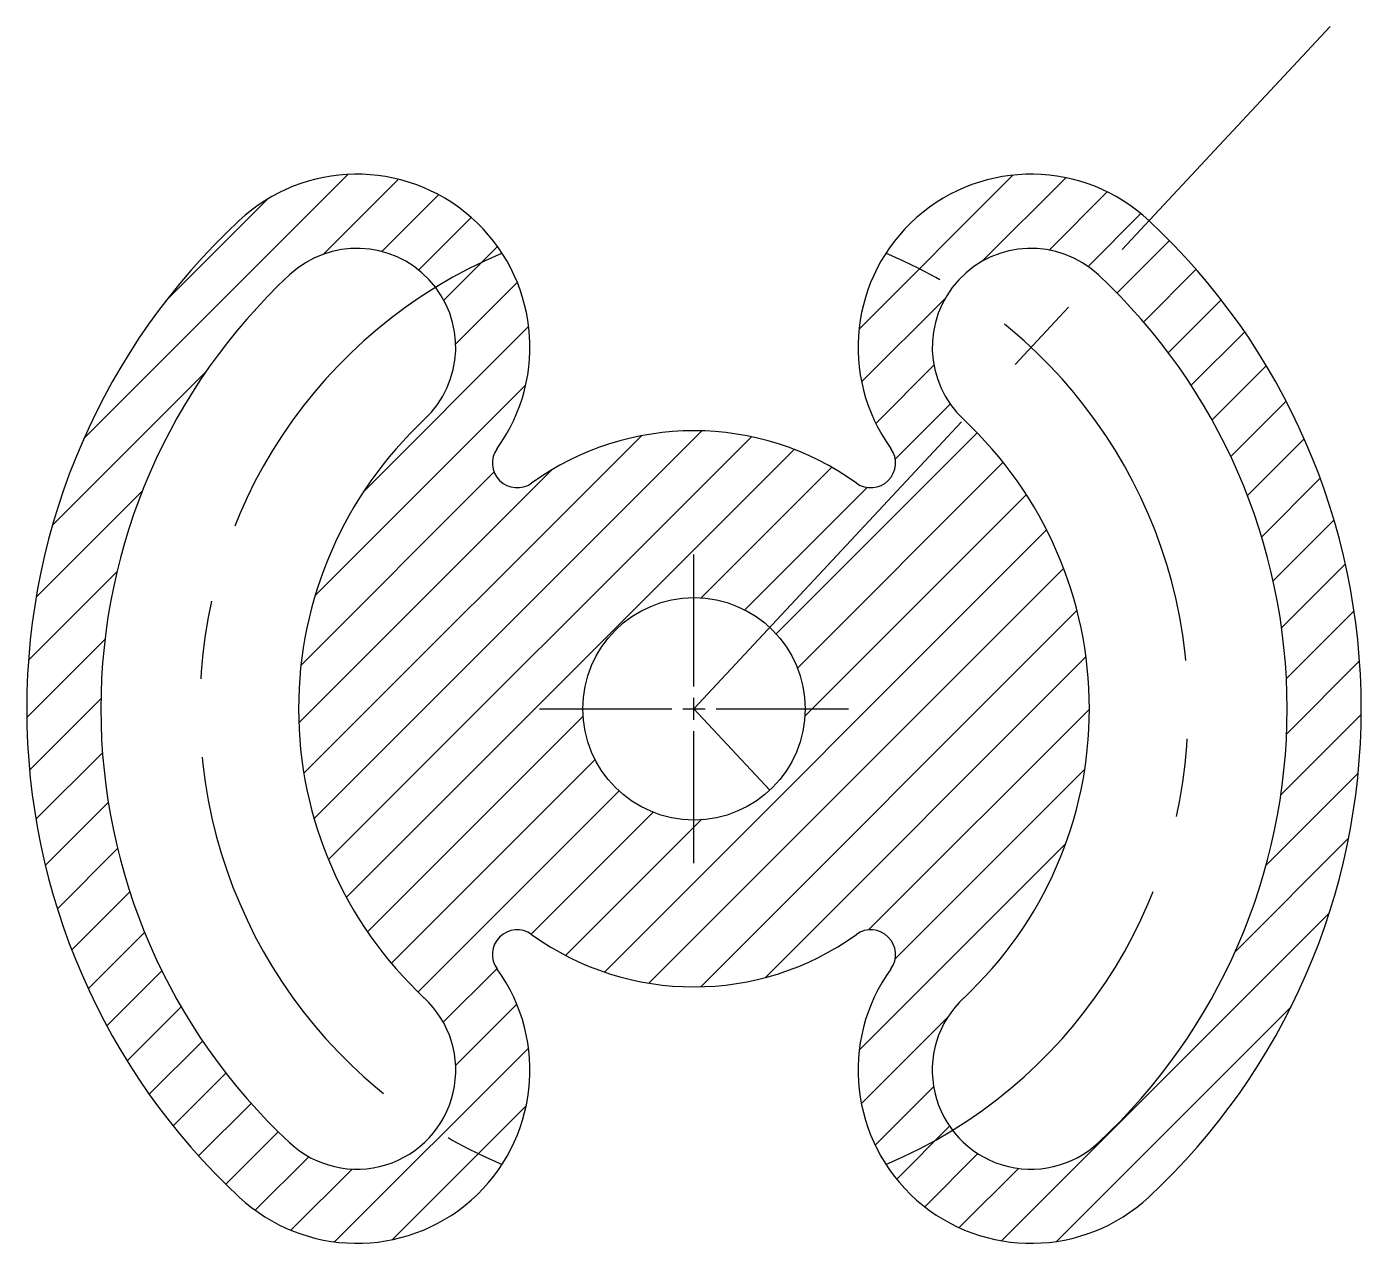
# Model space of a CAD drawing. Header units: millimetres. Extents: x 3730 to 3838, y 1087 to 1186.
import ezdxf

# ---------------------------------------------------------------- set-up
doc = ezdxf.new("R2010")
doc.units = ezdxf.units.MM
doc.linetypes.add('CENTER', pattern=[50.8, 31.75, -6.35, 6.35, -6.35])
doc.linetypes.add('CENTER2', pattern=[28.575, 19.05, -3.175, 3.175, -3.175])

# ---------------------------------------------------------------- blocks, each defined once
blk = doc.blocks.new('*U2')
at = {"color": 0, "linetype": 'CENTER2', "transparency": 16777216}
for p, q in [((0, 1.8), (0, 12.5)), ((-12.5, 0), (-1.8, 0)), ((1.8, 0), (12.5, 0)), ((0, -12.5), (0, -1.8))]:
    blk.add_line(p, q, dxfattribs=at)
at = {"color": 0, "linetype": 'Continuous', "transparency": 16777216}
for p, q in [((-0.9, 0), (0.9, 0)), ((0, -0.9), (0, 0.9))]:
    blk.add_line(p, q, dxfattribs=at)

msp = doc.modelspace()

# ---------------------------------------------------------------- hatches: boundary and pattern name
h = msp.add_hatch()
h.set_pattern_fill('ANSI31', color=256)
h.paths.add_polyline_path([(3746.82, 1170.07, 0.434812), (3746.82, 1091.08, 0.466726), (3768.12, 1093.71, -0.037887), (3762.74, 1096.48, -0.443866), (3750.91, 1095.47, -0.434812), (3750.91, 1165.68, -0.443866), (3762.74, 1164.67, -0.037887), (3768.12, 1167.44, 0.466726)])
h.paths.add_polyline_path([(3789.79, 1137.16), (3805.47, 1153.98, -0.38517), (3804.56, 1164.67, 0.037887), (3799.18, 1167.44, 0.309316), (3799.58, 1151.63, -0.850773), (3796.79, 1148.84, 0.322332), (3770.51, 1148.84, -0.850773), (3767.72, 1151.63, 0.309316), (3768.12, 1167.44, 0.037887), (3762.74, 1164.67, -0.38517), (3761.83, 1153.98, 0.434812), (3761.83, 1107.17, -0.38517), (3762.74, 1096.48, 0.037887), (3768.12, 1093.71, 0.309316), (3767.72, 1109.51, -0.850773), (3770.51, 1112.31, 0.322332), (3796.79, 1112.31, -0.850773), (3799.58, 1109.51, 0.309316), (3799.18, 1093.71, 0.037887), (3804.56, 1096.48, -0.38517), (3805.47, 1107.17, 0.434812), (3805.47, 1153.98), (3789.79, 1137.16, -0.208), (3792.65, 1130.57, -1), (3774.65, 1130.57, -0.655629)])
h.paths.add_polyline_path([(3799.18, 1167.44, -0.037887), (3804.56, 1164.67, -0.443866), (3816.39, 1165.68), (3820.48, 1170.07, 0.466726)])
h.paths.add_polyline_path([(3820.48, 1170.07), (3816.39, 1165.68, -0.434812), (3816.39, 1095.47, -0.443866), (3804.56, 1096.48, -0.037887), (3799.18, 1093.71, 0.466726), (3820.48, 1091.08, 0.434812)])

# ---------------------------------------------------------------- linework, layer by layer
at = {"color": 114, "linetype": 'CENTER', "true_color": 0x139b48}
for q in [(3835.12, 1185.77), (3789.79, 1123.99)]:
    msp.add_line((3783.65, 1130.57), q, dxfattribs=at)
msp.add_circle((3783.65, 1130.57), 9)
for centre, radius, start, end in [((3756.37, 1159.83), 14, 324.1706, 133), ((3810.93, 1159.83), 14, 47, 215.8294), ((3783.65, 1130.57), 54, 133, 227), ((3783.65, 1130.57), 54, 313, 47), ((3756.37, 1159.83), 8, 313, 133), ((3810.93, 1159.83), 8, 47, 227), ((3783.65, 1130.57), 48, 133, 227), ((3783.65, 1130.57), 48, 313, 47), ((3783.65, 1130.57), 32, 133, 227), ((3783.65, 1130.57), 32, 313, 47), ((3783.65, 1130.57), 22.5, 54.2684, 125.7316), ((3769.34, 1150.46), 2, 144.1706, 305.7316), ((3797.96, 1150.46), 2, 234.2684, 35.8294), ((3769.34, 1110.69), 2, 54.2684, 215.8294), ((3797.96, 1110.69), 2, 324.1706, 125.7316), ((3783.65, 1130.57), 22.5, 234.2684, 305.7316), ((3756.37, 1101.32), 14, 227, 35.8294), ((3810.93, 1101.32), 14, 144.1706, 313), ((3756.37, 1101.32), 8, 227, 47), ((3810.93, 1101.32), 8, 133, 313)]:
    msp.add_arc(centre, radius, start, end)
at = {"color": 114, "linetype": 'CENTER', "true_color": 0x139b48, "transparency": 33554687}
for start, end in [(112.8427, 247.1573), (292.8427, 67.1573)]:
    msp.add_arc((3783.65, 1130.57), 40, start, end, dxfattribs=at)

# ---------------------------------------------------------------- block references
at = {"linetype": 'CENTER2'}
msp.add_blockref('*U2', (3783.65, 1130.57), dxfattribs=at)

doc.saveas('drawing.dxf')
